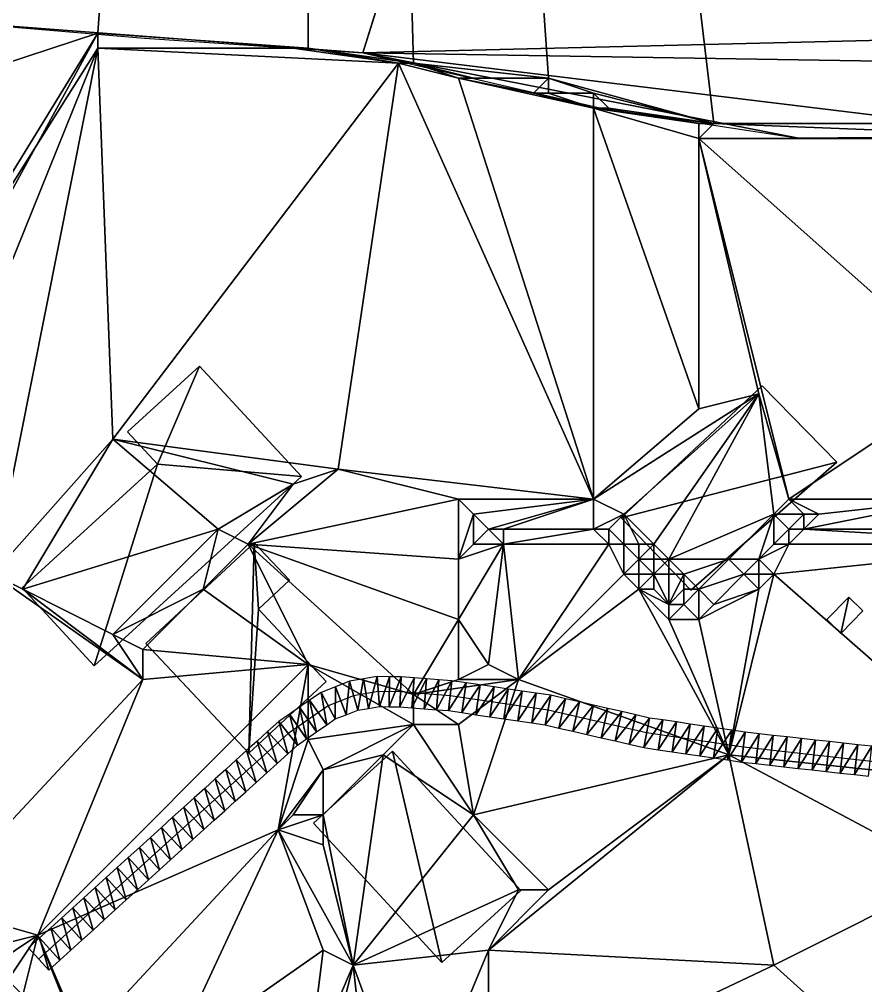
# Model space of a CAD drawing. Header units: metres. Extents: x -1103 to 901, y -902 to 905.
# Drawn here: x 243.5 to 356.2, y -746.7 to -618.2 of the extents above; entities that cross this region are included whole.
import ezdxf

# ---------------------------------------------------------------- set-up
doc = ezdxf.new("R2010")
doc.units = ezdxf.units.M
for name, color, linetype in [('OSM_BUILDING_FOOTPRINTS', 7, 'CONTINUOUS'), ('OSM_BUILDING_ROOFS', 1, 'CONTINUOUS'), ('OSM_BUILDING_WALLS', 8, 'CONTINUOUS'), ('OSM_ROAD_AXES', 2, 'CONTINUOUS'), ('OSM_ROAD_SURFACE', 9, 'CONTINUOUS'), ('OSM_TERRAIN', 3, 'CONTINUOUS'), ('OSM_WATER_OUTLINES', 4, 'CONTINUOUS'), ('OSM_WATER_SURFACE', 5, 'CONTINUOUS')]:
    doc.layers.add(name, color=color, linetype=linetype)

msp = doc.modelspace()

# ---------------------------------------------------------------- linework, layer by layer
at = {"layer": 'OSM_BUILDING_FOOTPRINTS'}
for points in [[(243.92, -693.81, -0.53), (253.49, -704.18, -0.53), (281.12, -679, -0.53), (267.54, -664.3, -0.53), (257.96, -673.04, -0.53), (261.95, -677.36, -0.53), (243.92, -693.81, -0.53)], [(323.68, -684.48, 2.31), (332.94, -694.11, 2.31), (352.38, -677.07, 2.31), (342.44, -666.91, 2.31), (323.68, -684.48, 2.31)], [(274.08, -715.8, 0.13), (284.38, -706.25, 0.13), (275.36, -696.66, 0.13), (279.52, -692.8, 0.13), (274.82, -687.82, 0.13), (260.38, -701.22, 0.13), (274.08, -715.8, 0.13)], [(351.03, -698.03, 6.66), (353.96, -695.05, 6.66), (355.85, -696.88, 6.66), (352.93, -699.87, 6.66), (351.03, -698.03, 6.66)], [(299.81, -743.63, 1.73), (310.31, -734.06, 1.73), (293.21, -715.55, 1.73), (282.71, -725.12, 1.73), (299.81, -743.63, 1.73)]]:
    msp.add_polyline3d(points, close=True, dxfattribs=at)
at = {"layer": 'OSM_BUILDING_ROOFS'}
for points in [[(261.95, -677.36, 9.47), (267.54, -664.3, 9.47), (257.96, -673.04, 9.47)], [(261.95, -677.36, 9.47), (281.12, -679, 9.47), (267.54, -664.3, 9.47)], [(352.38, -677.07, 12.31), (342.44, -666.91, 12.31), (323.68, -684.48, 12.31)], [(261.95, -677.36, 9.47), (243.92, -693.81, 9.47), (253.49, -704.18, 9.47)], [(261.95, -677.36, 9.47), (253.49, -704.18, 9.47), (281.12, -679, 9.47)], [(352.38, -677.07, 12.31), (323.68, -684.48, 12.31), (332.94, -694.11, 12.31)], [(274.82, -687.82, 10.13), (260.38, -701.22, 10.13), (274.08, -715.8, 10.13)], [(275.36, -696.66, 10.13), (274.82, -687.82, 10.13), (274.08, -715.8, 10.13)], [(275.36, -696.66, 10.13), (279.52, -692.8, 10.13), (274.82, -687.82, 10.13)], [(353.96, -695.05, 16.66), (351.03, -698.03, 16.66), (352.93, -699.87, 16.66)], [(353.96, -695.05, 16.66), (352.93, -699.87, 16.66), (355.85, -696.88, 16.66)], [(274.08, -715.8, 10.13), (284.38, -706.25, 10.13), (275.36, -696.66, 10.13)], [(293.21, -715.55, 11.73), (282.71, -725.12, 11.73), (299.81, -743.63, 11.73)], [(293.21, -715.55, 11.73), (299.81, -743.63, 11.73), (310.31, -734.06, 11.73)]]:
    msp.add_3dface(points, dxfattribs=at)
at = {"layer": 'OSM_BUILDING_WALLS'}
for points in [[(267.54, -664.3, -0.53), (257.96, -673.04, -0.53), (257.96, -673.04, 9.47)], [(267.54, -664.3, -0.53), (257.96, -673.04, 9.47), (267.54, -664.3, 9.47)], [(281.12, -679, -0.53), (267.54, -664.3, -0.53), (267.54, -664.3, 9.47)], [(281.12, -679, -0.53), (267.54, -664.3, 9.47), (281.12, -679, 9.47)], [(342.44, -666.91, 2.31), (323.68, -684.48, 2.31), (323.68, -684.48, 12.31)], [(342.44, -666.91, 2.31), (323.68, -684.48, 12.31), (342.44, -666.91, 12.31)], [(352.38, -677.07, 2.31), (342.44, -666.91, 2.31), (342.44, -666.91, 12.31)], [(352.38, -677.07, 2.31), (342.44, -666.91, 12.31), (352.38, -677.07, 12.31)], [(257.96, -673.04, -0.53), (261.95, -677.36, -0.53), (261.95, -677.36, 9.47)], [(257.96, -673.04, -0.53), (261.95, -677.36, 9.47), (257.96, -673.04, 9.47)], [(261.95, -677.36, -0.53), (243.92, -693.81, -0.53), (243.92, -693.81, 9.47)], [(261.95, -677.36, -0.53), (243.92, -693.81, 9.47), (261.95, -677.36, 9.47)], [(332.94, -694.11, 2.31), (352.38, -677.07, 2.31), (352.38, -677.07, 12.31)], [(332.94, -694.11, 2.31), (352.38, -677.07, 12.31), (332.94, -694.11, 12.31)], [(253.49, -704.18, -0.53), (281.12, -679, -0.53), (281.12, -679, 9.47)], [(253.49, -704.18, -0.53), (281.12, -679, 9.47), (253.49, -704.18, 9.47)], [(323.68, -684.48, 2.31), (332.94, -694.11, 2.31), (332.94, -694.11, 12.31)], [(323.68, -684.48, 2.31), (332.94, -694.11, 12.31), (323.68, -684.48, 12.31)], [(274.82, -687.82, 0.13), (260.38, -701.22, 0.13), (260.38, -701.22, 10.13)], [(274.82, -687.82, 0.13), (260.38, -701.22, 10.13), (274.82, -687.82, 10.13)], [(279.52, -692.8, 0.13), (274.82, -687.82, 0.13), (274.82, -687.82, 10.13)], [(279.52, -692.8, 0.13), (274.82, -687.82, 10.13), (279.52, -692.8, 10.13)], [(275.36, -696.66, 0.13), (279.52, -692.8, 0.13), (279.52, -692.8, 10.13)], [(275.36, -696.66, 0.13), (279.52, -692.8, 10.13), (275.36, -696.66, 10.13)], [(243.92, -693.81, -0.53), (253.49, -704.18, -0.53), (253.49, -704.18, 9.47)], [(243.92, -693.81, -0.53), (253.49, -704.18, 9.47), (243.92, -693.81, 9.47)], [(353.96, -695.05, 6.66), (351.03, -698.03, 6.66), (351.03, -698.03, 16.66)], [(353.96, -695.05, 6.66), (351.03, -698.03, 16.66), (353.96, -695.05, 16.66)], [(355.85, -696.88, 6.66), (353.96, -695.05, 6.66), (353.96, -695.05, 16.66)], [(355.85, -696.88, 6.66), (353.96, -695.05, 16.66), (355.85, -696.88, 16.66)], [(284.38, -706.25, 0.13), (275.36, -696.66, 0.13), (275.36, -696.66, 10.13)], [(284.38, -706.25, 0.13), (275.36, -696.66, 10.13), (284.38, -706.25, 10.13)], [(351.03, -698.03, 6.66), (352.93, -699.87, 6.66), (352.93, -699.87, 16.66)], [(351.03, -698.03, 6.66), (352.93, -699.87, 16.66), (351.03, -698.03, 16.66)], [(352.93, -699.87, 6.66), (355.85, -696.88, 6.66), (355.85, -696.88, 16.66)], [(352.93, -699.87, 6.66), (355.85, -696.88, 16.66), (352.93, -699.87, 16.66)], [(260.38, -701.22, 0.13), (274.08, -715.8, 0.13), (274.08, -715.8, 10.13)], [(260.38, -701.22, 0.13), (274.08, -715.8, 10.13), (260.38, -701.22, 10.13)], [(274.08, -715.8, 0.13), (284.38, -706.25, 0.13), (284.38, -706.25, 10.13)], [(274.08, -715.8, 0.13), (284.38, -706.25, 10.13), (274.08, -715.8, 10.13)], [(293.21, -715.55, 1.73), (282.71, -725.12, 1.73), (282.71, -725.12, 11.73)], [(293.21, -715.55, 1.73), (282.71, -725.12, 11.73), (293.21, -715.55, 11.73)], [(310.31, -734.06, 1.73), (293.21, -715.55, 1.73), (293.21, -715.55, 11.73)], [(310.31, -734.06, 1.73), (293.21, -715.55, 11.73), (310.31, -734.06, 11.73)], [(282.71, -725.12, 1.73), (299.81, -743.63, 1.73), (299.81, -743.63, 11.73)], [(282.71, -725.12, 1.73), (299.81, -743.63, 11.73), (282.71, -725.12, 11.73)], [(299.81, -743.63, 1.73), (310.31, -734.06, 1.73), (310.31, -734.06, 11.73)], [(299.81, -743.63, 1.73), (310.31, -734.06, 11.73), (299.81, -743.63, 11.73)]]:
    msp.add_3dface(points, dxfattribs=at)
at = {"layer": 'OSM_ROAD_AXES'}
msp.add_polyline3d([(444.91, -717.43, 11.87), (424.71, -716.44, 11.98), (407.7, -716.69, 11.06), (384.05, -717.61, 9.34), (360.56, -717.29, 8.14), (339.93, -715, 7.19), (327.05, -713.09, 6.22), (313.93, -710.07, 5.22), (300.89, -708.15, 3.78), (294.29, -707.63, 3.11), (291.33, -707.6, 2.89), (288.05, -708.16, 2.67), (284.65, -709.48, 2.51), (279.32, -713.16, 2.39), (266.77, -724.48, 2.18), (246.11, -743.2, 1.73)], dxfattribs=at)
at = {"layer": 'OSM_ROAD_SURFACE'}
for points in [[(291.16, -705.61, 2.98), (289.35, -705.91, 2.82), (290.02, -709.85, 2.86)], [(291.16, -705.61, 2.98), (290.02, -709.85, 2.86), (291.5, -709.59, 2.94)], [(292.83, -705.62, 3.11), (291.16, -705.61, 2.98), (291.5, -709.59, 2.94)], [(292.83, -705.62, 3.11), (291.5, -709.59, 2.94), (292.79, -709.62, 3.03)], [(294.38, -705.63, 3.18), (292.83, -705.62, 3.11), (292.79, -709.62, 3.03)], [(294.38, -705.63, 3.18), (292.79, -709.62, 3.03), (294.2, -709.63, 3.13)], [(296.1, -705.77, 3.24), (294.38, -705.63, 3.18), (294.2, -709.63, 3.13)], [(296.1, -705.77, 3.24), (294.2, -709.63, 3.13), (295.78, -709.76, 3.25)], [(297.75, -705.9, 3.32), (296.1, -705.77, 3.24), (295.78, -709.76, 3.25)], [(285.62, -706.96, 2.56), (283.73, -707.71, 2.47), (285.58, -711.25, 2.65)], [(285.62, -706.96, 2.56), (285.58, -711.25, 2.65), (287.07, -710.69, 2.72)], [(287.5, -706.24, 2.67), (285.62, -706.96, 2.56), (287.07, -710.69, 2.72)], [(287.5, -706.24, 2.67), (287.07, -710.69, 2.72), (288.59, -710.09, 2.79)], [(289.35, -705.91, 2.82), (287.5, -706.24, 2.67), (288.59, -710.09, 2.79)], [(289.35, -705.91, 2.82), (288.59, -710.09, 2.79), (290.02, -709.85, 2.86)], [(297.75, -705.9, 3.32), (295.78, -709.76, 3.25), (297.43, -709.89, 3.36)], [(299.4, -706.03, 3.49), (297.75, -705.9, 3.32), (297.43, -709.89, 3.36)], [(299.4, -706.03, 3.49), (297.43, -709.89, 3.36), (299.08, -710.02, 3.48)], [(301.12, -706.17, 3.66), (299.4, -706.03, 3.49), (299.08, -710.02, 3.48)], [(301.12, -706.17, 3.66), (299.08, -710.02, 3.48), (300.66, -710.14, 3.65)], [(303.04, -706.45, 4.03), (301.12, -706.17, 3.66), (300.66, -710.14, 3.65)], [(303.04, -706.45, 4.03), (300.66, -710.14, 3.65), (302.46, -710.4, 3.84)], [(304.91, -706.72, 4.41), (303.04, -706.45, 4.03), (302.46, -710.4, 3.84)], [(304.91, -706.72, 4.41), (302.46, -710.4, 3.84), (304.33, -710.68, 4.07)], [(306.77, -706.99, 4.6), (304.91, -706.72, 4.41), (304.33, -710.68, 4.07)], [(306.77, -706.99, 4.6), (304.33, -710.68, 4.07), (306.19, -710.95, 4.4)], [(308.63, -707.27, 4.82), (306.77, -706.99, 4.6), (306.19, -710.95, 4.4)], [(283.73, -707.71, 2.47), (282.18, -708.75, 2.41), (284.46, -712.04, 2.6)], [(283.73, -707.71, 2.47), (284.46, -712.04, 2.6), (285.58, -711.25, 2.65)], [(308.63, -707.27, 4.82), (306.19, -710.95, 4.4), (308.05, -711.23, 4.73)], [(310.5, -707.54, 5.05), (308.63, -707.27, 4.82), (308.05, -711.23, 4.73)], [(310.5, -707.54, 5.05), (308.05, -711.23, 4.73), (309.92, -711.5, 4.89)], [(312.36, -707.81, 5.2), (310.5, -707.54, 5.05), (309.92, -711.5, 4.89)], [(312.36, -707.81, 5.2), (309.92, -711.5, 4.89), (311.78, -711.77, 5.04)], [(314.3, -708.1, 5.35), (312.36, -707.81, 5.2), (311.78, -711.77, 5.04)], [(314.3, -708.1, 5.35), (311.78, -711.77, 5.04), (313.56, -712.03, 5.18)], [(316.25, -708.55, 5.5), (314.3, -708.1, 5.35), (313.56, -712.03, 5.18)], [(280.85, -709.68, 2.4), (279.52, -710.6, 2.37), (281.79, -713.89, 2.51)], [(282.18, -708.75, 2.41), (280.85, -709.68, 2.4), (283.12, -712.97, 2.55)], [(280.85, -709.68, 2.4), (281.79, -713.89, 2.51), (283.12, -712.97, 2.55)], [(282.18, -708.75, 2.41), (283.12, -712.97, 2.55), (284.46, -712.04, 2.6)], [(316.25, -708.55, 5.5), (313.56, -712.03, 5.18), (315.36, -712.45, 5.32)], [(318.13, -708.98, 5.64), (316.25, -708.55, 5.5), (315.36, -712.45, 5.32)], [(318.13, -708.98, 5.64), (315.36, -712.45, 5.32), (317.23, -712.88, 5.46)], [(320, -709.41, 5.79), (318.13, -708.98, 5.64), (317.23, -712.88, 5.46)], [(320, -709.41, 5.79), (317.23, -712.88, 5.46), (319.11, -713.31, 5.6)], [(321.88, -709.84, 5.93), (320, -709.41, 5.79), (319.11, -713.31, 5.6)], [(279.52, -710.6, 2.37), (278.08, -711.6, 2.34), (280.57, -714.73, 2.51)], [(279.52, -710.6, 2.37), (280.57, -714.73, 2.51), (281.79, -713.89, 2.51)], [(321.88, -709.84, 5.93), (319.11, -713.31, 5.6), (320.98, -713.74, 5.75)], [(323.75, -710.27, 6.07), (321.88, -709.84, 5.93), (320.98, -713.74, 5.75)], [(323.75, -710.27, 6.07), (320.98, -713.74, 5.75), (322.86, -714.17, 5.89)], [(325.63, -710.71, 6.22), (323.75, -710.27, 6.07), (322.86, -714.17, 5.89)], [(325.63, -710.71, 6.22), (322.86, -714.17, 5.89), (324.73, -714.6, 6.03)], [(327.43, -711.12, 6.36), (325.63, -710.71, 6.22), (324.73, -714.6, 6.03)], [(278.08, -711.6, 2.34), (276.59, -712.93, 2.32), (279.27, -715.9, 2.51)], [(278.08, -711.6, 2.34), (279.27, -715.9, 2.51), (280.57, -714.73, 2.51)], [(327.43, -711.12, 6.36), (324.73, -714.6, 6.03), (326.68, -715.05, 6.18)], [(329.19, -711.38, 6.49), (327.43, -711.12, 6.36), (326.68, -715.05, 6.18)], [(329.19, -711.38, 6.49), (326.68, -715.05, 6.18), (328.6, -715.34, 6.33)], [(331.03, -711.65, 6.64), (329.19, -711.38, 6.49), (328.6, -715.34, 6.33)], [(331.03, -711.65, 6.64), (328.6, -715.34, 6.33), (330.44, -715.61, 6.47)], [(332.87, -711.93, 6.79), (331.03, -711.65, 6.64), (330.44, -715.61, 6.47)], [(332.87, -711.93, 6.79), (330.44, -715.61, 6.47), (332.28, -715.88, 6.62)], [(334.71, -712.2, 6.93), (332.87, -711.93, 6.79), (332.28, -715.88, 6.62)], [(334.71, -712.2, 6.93), (332.28, -715.88, 6.62), (334.12, -716.16, 6.76)], [(336.55, -712.47, 7.08), (334.71, -712.2, 6.93), (334.12, -716.16, 6.76)], [(276.59, -712.93, 2.32), (275.19, -714.19, 2.29), (277.87, -717.16, 2.49)], [(276.59, -712.93, 2.32), (277.87, -717.16, 2.49), (279.27, -715.9, 2.51)], [(336.55, -712.47, 7.08), (334.12, -716.16, 6.76), (335.96, -716.43, 6.91)], [(338.38, -712.75, 7.26), (336.55, -712.47, 7.08), (335.96, -716.43, 6.91)], [(338.38, -712.75, 7.26), (335.96, -716.43, 6.91), (337.8, -716.7, 7.03)], [(340.19, -713.01, 7.36), (338.38, -712.75, 7.26), (337.8, -716.7, 7.03)], [(340.19, -713.01, 7.36), (337.8, -716.7, 7.03), (339.67, -716.98, 7.13)], [(342.03, -713.22, 7.44), (340.19, -713.01, 7.36), (339.67, -716.98, 7.13)], [(342.03, -713.22, 7.44), (339.67, -716.98, 7.13), (341.58, -717.19, 7.23)], [(343.9, -713.43, 7.53), (342.03, -713.22, 7.44), (341.58, -717.19, 7.23)], [(343.9, -713.43, 7.53), (341.58, -717.19, 7.23), (343.46, -717.4, 7.31)], [(345.78, -713.63, 7.62), (343.9, -713.43, 7.53), (343.46, -717.4, 7.31)], [(275.19, -714.19, 2.29), (273.8, -715.45, 2.27), (276.48, -718.42, 2.46)], [(275.19, -714.19, 2.29), (276.48, -718.42, 2.46), (277.87, -717.16, 2.49)], [(345.78, -713.63, 7.62), (343.46, -717.4, 7.31), (345.33, -717.61, 7.4)], [(347.65, -713.84, 7.7), (345.78, -713.63, 7.62), (345.33, -717.61, 7.4)], [(347.65, -713.84, 7.7), (345.33, -717.61, 7.4), (347.21, -717.82, 7.49)], [(349.53, -714.05, 7.79), (347.65, -713.84, 7.7), (347.21, -717.82, 7.49)], [(349.53, -714.05, 7.79), (347.21, -717.82, 7.49), (349.08, -718.03, 7.57)], [(351.4, -714.26, 7.88), (349.53, -714.05, 7.79), (349.08, -718.03, 7.57)], [(351.4, -714.26, 7.88), (349.08, -718.03, 7.57), (350.96, -718.24, 7.66)], [(353.28, -714.47, 7.96), (351.4, -714.26, 7.88), (350.96, -718.24, 7.66)], [(353.28, -714.47, 7.96), (350.96, -718.24, 7.66), (352.83, -718.44, 7.75)], [(355.15, -714.67, 8.05), (353.28, -714.47, 7.96), (352.83, -718.44, 7.75)], [(355.15, -714.67, 8.05), (352.83, -718.44, 7.75), (354.71, -718.65, 7.83)], [(357.03, -714.88, 8.13), (355.15, -714.67, 8.05), (354.71, -718.65, 7.83)], [(273.8, -715.45, 2.27), (272.4, -716.7, 2.25), (275.08, -719.68, 2.44)], [(273.8, -715.45, 2.27), (275.08, -719.68, 2.44), (276.48, -718.42, 2.46)], [(357.03, -714.88, 8.13), (354.71, -718.65, 7.83), (356.59, -718.86, 7.92)], [(272.4, -716.7, 2.25), (271.01, -717.96, 2.22), (273.69, -720.93, 2.42)], [(272.4, -716.7, 2.25), (273.69, -720.93, 2.42), (275.08, -719.68, 2.44)], [(271.01, -717.96, 2.22), (269.61, -719.22, 2.2), (272.29, -722.19, 2.39)], [(271.01, -717.96, 2.22), (272.29, -722.19, 2.39), (273.69, -720.93, 2.42)], [(269.61, -719.22, 2.2), (268.22, -720.48, 2.18), (270.9, -723.45, 2.37)], [(269.61, -719.22, 2.2), (270.9, -723.45, 2.37), (272.29, -722.19, 2.39)], [(268.22, -720.48, 2.18), (266.82, -721.73, 2.15), (269.5, -724.7, 2.35)], [(268.22, -720.48, 2.18), (269.5, -724.7, 2.35), (270.9, -723.45, 2.37)], [(266.82, -721.73, 2.15), (265.43, -722.99, 2.13), (268.11, -725.96, 2.32)], [(266.82, -721.73, 2.15), (268.11, -725.96, 2.32), (269.5, -724.7, 2.35)], [(265.43, -722.99, 2.13), (263.95, -724.33, 2.1), (266.63, -727.29, 2.3)], [(265.43, -722.99, 2.13), (266.63, -727.29, 2.3), (268.11, -725.96, 2.32)], [(263.95, -724.33, 2.1), (262.47, -725.67, 2.08), (265.16, -728.63, 2.27)], [(263.95, -724.33, 2.1), (265.16, -728.63, 2.27), (266.63, -727.29, 2.3)], [(262.47, -725.67, 2.08), (261, -727, 2.06), (263.68, -729.97, 2.25)], [(262.47, -725.67, 2.08), (263.68, -729.97, 2.25), (265.16, -728.63, 2.27)], [(261, -727, 2.06), (259.52, -728.34, 2.03), (262.21, -731.31, 2.23)], [(261, -727, 2.06), (262.21, -731.31, 2.23), (263.68, -729.97, 2.25)], [(259.52, -728.34, 2.03), (258.05, -729.68, 2.01), (260.73, -732.64, 2.2)], [(259.52, -728.34, 2.03), (260.73, -732.64, 2.2), (262.21, -731.31, 2.23)], [(258.05, -729.68, 2.01), (256.57, -731.02, 1.98), (259.26, -733.98, 2.18)], [(258.05, -729.68, 2.01), (259.26, -733.98, 2.18), (260.73, -732.64, 2.2)], [(256.57, -731.02, 1.98), (255.09, -732.36, 1.96), (257.78, -735.32, 2.14)], [(256.57, -731.02, 1.98), (257.78, -735.32, 2.14), (259.26, -733.98, 2.18)], [(255.09, -732.36, 1.96), (253.62, -733.69, 1.93), (256.31, -736.66, 2.1)], [(255.09, -732.36, 1.96), (256.31, -736.66, 2.1), (257.78, -735.32, 2.14)], [(253.62, -733.69, 1.93), (252.14, -735.03, 1.91), (254.83, -737.99, 2.05)], [(253.62, -733.69, 1.93), (254.83, -737.99, 2.05), (256.31, -736.66, 2.1)], [(252.14, -735.03, 1.91), (250.67, -736.37, 1.89), (253.35, -739.33, 2.01)], [(252.14, -735.03, 1.91), (253.35, -739.33, 2.01), (254.83, -737.99, 2.05)], [(250.67, -736.37, 1.89), (249.19, -737.7, 1.86), (251.88, -740.67, 1.97)], [(250.67, -736.37, 1.89), (251.88, -740.67, 1.97), (253.35, -739.33, 2.01)], [(249.19, -737.7, 1.86), (247.72, -739.04, 1.84), (250.4, -742, 1.92)], [(249.19, -737.7, 1.86), (250.4, -742, 1.92), (251.88, -740.67, 1.97)], [(247.72, -739.04, 1.84), (246.24, -740.38, 1.8), (248.93, -743.34, 1.88)], [(247.72, -739.04, 1.84), (248.93, -743.34, 1.88), (250.4, -742, 1.92)], [(246.24, -740.38, 1.8), (244.76, -741.72, 1.74), (247.45, -744.68, 1.82)], [(246.24, -740.38, 1.8), (247.45, -744.68, 1.82), (248.93, -743.34, 1.88)]]:
    msp.add_3dface(points, dxfattribs=at)
at = {"layer": 'OSM_TERRAIN'}
for points in [[(-612, -628), (284, -194), (-618, -594)], [(-604, -696), (284, -194), (-612, -628)], [(-604, -696), (-594, -778), (284, -194)], [(-594, -778), (-580, -894), (284, -194)], [(-580, -894), (254, -620), (284, -194)], [(282, -622), (284, -194), (254, -620)], [(282, -622), (296, -624), (284, -194)], [(384, -632), (386, -630), (284, -194)], [(386, -630), (398, -626), (284, -194)], [(404, -624), (410, -622), (284, -194)], [(384, -632), (284, -194), (336, -632)], [(398, -626), (404, -624), (284, -194)], [(410, -622), (424, -620), (284, -194)], [(424, -620), (434, -620), (284, -194)], [(314, -626), (336, -632), (284, -194)], [(296, -624), (314, -626), (284, -194)], [(434, -620), (454, -620), (284, -194)], [(720, -334), (284, -194), (454, -620)], [(-580, -894), (208, -704), (254, -620)], [(208, -704), (206, -698, 0.35), (254, -620)], [(254, -622, 0.57), (254, -620), (206, -698, 0.35)], [(254, -622, 0.57), (282, -622), (254, -620)], [(216, -716, 0.66), (254, -622, 0.57), (206, -698, 0.35)], [(240, -692, 1.04), (254, -622, 0.57), (216, -716, 0.66)], [(256, -674, 1.38), (254, -622, 0.57), (240, -692, 1.04)], [(256, -674, 1.38), (294, -624, 1.49), (254, -622, 0.57)], [(294, -624, 1.49), (280, -622, 1.13), (254, -622, 0.57)], [(254, -622, 0.57), (280, -622, 1.13), (282, -622)], [(280, -622, 1.13), (294, -624, 1.49), (282, -622)], [(294, -624, 1.49), (296, -624), (282, -622)], [(256, -674, 1.38), (286, -678, 2.28), (294, -624, 1.49)], [(286, -678, 2.28), (320, -682, 3.52), (294, -624, 1.49)], [(294, -624, 1.49), (320, -682, 3.52), (302, -626, 1.73)], [(294, -624, 1.49), (302, -626, 1.73), (296, -624)], [(302, -626, 1.73), (304, -626), (296, -624)], [(314, -626), (296, -624), (304, -626)], [(302, -626, 1.73), (320, -682, 3.52), (320, -630, 2.26)], [(302, -626, 1.73), (320, -630, 2.26), (312, -628, 2.02)], [(302, -626, 1.73), (312, -628, 2.02), (314, -626)], [(302, -626, 1.73), (314, -626), (304, -626)], [(312, -628, 2.02), (314, -628), (314, -626)], [(314, -628), (320, -628), (314, -626)], [(320, -628), (336, -632), (314, -626)], [(312, -628, 2.02), (320, -630, 2.26), (314, -628)], [(320, -630, 2.26), (320, -628), (314, -628)], [(320, -630, 2.26), (322, -630), (320, -628)], [(322, -630), (336, -632), (320, -628)], [(334, -670, 3.77), (320, -630, 2.26), (320, -682, 3.52)], [(334, -670, 3.77), (334, -634, 2.71), (320, -630, 2.26)], [(320, -630, 2.26), (334, -634, 2.71), (334, -632, 2.65)], [(320, -630, 2.26), (336, -632), (322, -630)], [(320, -630, 2.26), (334, -632, 2.65), (336, -632)], [(334, -634, 2.71), (336, -632), (334, -632, 2.65)], [(334, -634, 2.71), (386, -634, 3.66), (336, -632)], [(386, -634, 3.66), (384, -632), (336, -632)], [(334, -670, 3.77), (342, -668, 4.41), (334, -634, 2.71)], [(342, -668, 4.41), (346, -682, 4.41), (334, -634, 2.71)], [(346, -682, 4.41), (370, -666, 4.58), (334, -634, 2.71)], [(370, -666, 4.58), (386, -634, 3.66), (334, -634, 2.71)], [(368, -682, 5.08), (370, -666, 4.58), (346, -682, 4.41)], [(324, -684, 4.43), (342, -668, 4.41), (320, -682, 3.52)], [(320, -682, 3.52), (342, -668, 4.41), (334, -670, 3.77)], [(328, -688, 4.41), (342, -668, 4.41), (324, -684, 4.43)], [(328, -688, 4.41), (330, -690, 4.41), (342, -668, 4.41)], [(330, -690, 4.41), (344, -684, 4.41), (342, -668, 4.41)], [(344, -684, 4.41), (346, -682, 4.41), (342, -668, 4.41)], [(240, -692, 1.04), (244, -694, 1.5), (256, -674, 1.38)], [(244, -694, 1.5), (270, -686, 1.5), (256, -674, 1.38)], [(270, -686, 1.5), (280, -680, 1.5), (256, -674, 1.38)], [(280, -680, 1.5), (286, -678, 2.28), (256, -674, 1.38)], [(274, -688, 2.19), (286, -678, 2.28), (280, -680, 1.5)], [(274, -688, 2.19), (302, -682, 2.9), (286, -678, 2.28)], [(286, -678, 2.28), (302, -682, 2.9), (320, -682, 3.52)], [(270, -686, 1.5), (274, -688, 2.19), (280, -680, 1.5)], [(274, -688, 2.19), (302, -690, 3.05), (302, -682, 2.9)], [(302, -690, 3.05), (304, -684, 3.46), (302, -682, 2.9)], [(304, -684, 3.46), (320, -682, 3.52), (302, -682, 2.9)], [(306, -686, 5.03), (320, -682, 3.52), (304, -684, 3.46)], [(306, -686, 5.03), (308, -686, 5.55), (320, -682, 3.52)], [(308, -686, 5.55), (320, -686, 6.14), (320, -682, 3.52)], [(320, -686, 6.14), (324, -684, 4.43), (320, -682, 3.52)], [(344, -684, 4.41), (348, -684, 5.48), (346, -682, 4.41)], [(348, -684, 5.48), (350, -684, 6.13), (346, -682, 4.41)], [(350, -684, 6.13), (368, -682, 5.08), (346, -682, 4.41)], [(348, -686, 8.01), (368, -682, 5.08), (350, -684, 6.13)], [(348, -686, 8.01), (380, -686, 8.35), (368, -682, 5.08)], [(304, -688, 4.16), (304, -684, 3.46), (302, -690, 3.05)], [(304, -688, 4.16), (306, -686, 5.03), (304, -684, 3.46)], [(322, -686, 5.46), (324, -684, 4.43), (320, -686, 6.14)], [(324, -688, 5.78), (324, -684, 4.43), (322, -686, 5.46)], [(324, -688, 5.78), (326, -688, 4.91), (324, -684, 4.43)], [(326, -688, 4.91), (328, -688, 4.41), (324, -684, 4.43)], [(338, -690, 4.64), (344, -684, 4.41), (330, -690, 4.41)], [(338, -690, 4.64), (342, -690, 7.39), (344, -684, 4.41)], [(342, -690, 7.39), (344, -688, 7.37), (344, -684, 4.41)], [(344, -688, 7.37), (346, -686, 6.76), (344, -684, 4.41)], [(346, -686, 6.76), (348, -684, 5.48), (344, -684, 4.41)], [(346, -686, 6.76), (348, -686, 8.01), (348, -684, 5.48)], [(348, -686, 8.01), (350, -684, 6.13), (348, -684, 5.48)], [(256, -700, 1.5), (270, -686, 1.5), (244, -694, 1.5)], [(256, -700, 1.5), (268, -694, 2.23), (270, -686, 1.5)], [(268, -694, 2.23), (274, -688, 2.19), (270, -686, 1.5)], [(304, -688, 4.16), (308, -688, 5.99), (306, -686, 5.03)], [(308, -688, 5.99), (308, -686, 5.55), (306, -686, 5.03)], [(308, -688, 5.99), (322, -688, 6.54), (320, -686, 6.14)], [(308, -688, 5.99), (320, -686, 6.14), (308, -686, 5.55)], [(322, -688, 6.54), (322, -686, 5.46), (320, -686, 6.14)], [(322, -688, 6.54), (324, -688, 5.78), (322, -686, 5.46)], [(344, -688, 7.37), (346, -688, 8.87), (346, -686, 6.76)], [(346, -688, 8.87), (348, -686, 8.01), (346, -686, 6.76)], [(346, -688, 8.87), (382, -688, 9.13), (348, -686, 8.01)], [(382, -688, 9.13), (380, -686, 8.35), (348, -686, 8.01)], [(282, -704, 2.24), (274, -688, 2.19), (268, -694, 2.23)], [(282, -704, 2.24), (296, -708, 3.23), (274, -688, 2.19)], [(296, -708, 3.23), (302, -698, 3.2), (274, -688, 2.19)], [(274, -688, 2.19), (302, -698, 3.2), (302, -690, 3.05)], [(306, -704, 4.73), (308, -688, 5.99), (302, -698, 3.2)], [(302, -698, 3.2), (308, -688, 5.99), (302, -690, 3.05)], [(302, -690, 3.05), (308, -688, 5.99), (304, -688, 4.16)], [(306, -704, 4.73), (310, -706, 5), (308, -688, 5.99)], [(310, -706, 5), (322, -688, 6.54), (308, -688, 5.99)], [(310, -706, 5), (324, -692, 6.67), (322, -688, 6.54)], [(324, -692, 6.67), (324, -688, 5.78), (322, -688, 6.54)], [(324, -692, 6.67), (326, -690, 5.76), (324, -688, 5.78)], [(326, -690, 5.76), (326, -688, 4.91), (324, -688, 5.78)], [(326, -690, 5.76), (328, -690, 4.9), (328, -688, 4.41)], [(326, -690, 5.76), (328, -688, 4.41), (326, -688, 4.91)], [(328, -690, 4.9), (330, -690, 4.41), (328, -688, 4.41)], [(344, -692, 8.6), (346, -688, 8.87), (342, -690, 7.39)], [(342, -690, 7.39), (346, -688, 8.87), (344, -688, 7.37)], [(344, -692, 8.6), (376, -720, 8.8), (382, -688, 9.13)], [(344, -692, 8.6), (382, -688, 9.13), (346, -688, 8.87)], [(324, -692, 6.67), (326, -692, 6.54), (326, -690, 5.76)], [(326, -692, 6.54), (328, -692, 5.79), (326, -690, 5.76)], [(328, -692, 5.79), (328, -690, 4.9), (326, -690, 5.76)], [(328, -692, 5.79), (330, -692, 4.88), (330, -690, 4.41)], [(328, -692, 5.79), (330, -690, 4.41), (328, -690, 4.9)], [(330, -692, 4.88), (332, -692, 4.41), (330, -690, 4.41)], [(332, -692, 4.41), (338, -690, 4.64), (330, -690, 4.41)], [(334, -694, 4.89), (338, -690, 4.64), (332, -692, 4.41)], [(334, -694, 4.89), (340, -692, 7.38), (338, -690, 4.64)], [(340, -692, 7.38), (342, -690, 7.39), (338, -690, 4.64)], [(340, -692, 7.38), (342, -692, 8.45), (342, -690, 7.39)], [(342, -692, 8.45), (344, -692, 8.6), (342, -690, 7.39)], [(232, -736, 1.2), (260, -706, 1.86), (240, -692, 1.04)], [(240, -692, 1.04), (260, -706, 1.86), (244, -694, 1.5)], [(310, -706, 5), (326, -694, 6.71), (324, -692, 6.67)], [(326, -694, 6.71), (326, -692, 6.54), (324, -692, 6.67)], [(326, -694, 6.71), (328, -694, 6.6), (328, -692, 5.79)], [(326, -694, 6.71), (328, -692, 5.79), (326, -692, 6.54)], [(328, -694, 6.6), (330, -696, 6.66), (328, -692, 5.79)], [(330, -696, 6.66), (330, -692, 4.88), (328, -692, 5.79)], [(330, -696, 6.66), (332, -694, 4.85), (332, -692, 4.41)], [(330, -696, 6.66), (332, -692, 4.41), (330, -692, 4.88)], [(332, -694, 4.85), (334, -694, 4.89), (332, -692, 4.41)], [(336, -696, 7.2), (340, -692, 7.38), (334, -694, 4.89)], [(336, -696, 7.2), (342, -694, 8.35), (340, -692, 7.38)], [(376, -720, 8.8), (344, -692, 8.6), (338, -716, 7.04)], [(338, -716, 7.04), (344, -692, 8.6), (342, -694, 8.35)], [(342, -694, 8.35), (342, -692, 8.45), (340, -692, 7.38)], [(342, -694, 8.35), (344, -692, 8.6), (342, -692, 8.45)], [(260, -706, 1.86), (256, -700, 1.5), (244, -694, 1.5)], [(260, -702, 2.13), (268, -694, 2.23), (256, -700, 1.5)], [(260, -702, 2.13), (282, -704, 2.24), (268, -694, 2.23)], [(310, -706, 5), (338, -716, 7.04), (326, -694, 6.71)], [(338, -716, 7.04), (330, -698, 6.92), (326, -694, 6.71)], [(330, -698, 6.92), (330, -696, 6.66), (326, -694, 6.71)], [(326, -694, 6.71), (330, -696, 6.66), (328, -694, 6.6)], [(332, -696, 5.9), (332, -694, 4.85), (330, -696, 6.66)], [(334, -698, 7.34), (334, -694, 4.89), (332, -696, 5.9)], [(332, -696, 5.9), (334, -694, 4.89), (332, -694, 4.85)], [(338, -716, 7.04), (342, -694, 8.35), (334, -698, 7.34)], [(334, -698, 7.34), (336, -696, 7.2), (334, -694, 4.89)], [(334, -698, 7.34), (342, -694, 8.35), (336, -696, 7.2)], [(330, -698, 6.92), (332, -696, 5.9), (330, -696, 6.66)], [(330, -698, 6.92), (334, -698, 7.34), (332, -696, 5.9)], [(296, -708, 3.23), (302, -706, 3.69), (302, -698, 3.2)], [(302, -706, 3.69), (306, -704, 4.73), (302, -698, 3.2)], [(338, -716, 7.04), (334, -698, 7.34), (330, -698, 6.92)], [(260, -706, 1.86), (260, -702, 2.13), (256, -700, 1.5)], [(260, -706, 1.86), (282, -704, 2.24), (260, -702, 2.13)], [(246, -740, 1.74), (278, -726, 2.69), (282, -704, 2.24)], [(246, -740, 1.74), (282, -704, 2.24), (260, -706, 1.86)], [(278, -726, 2.69), (282, -714, 2.46), (282, -704, 2.24)], [(282, -714, 2.46), (296, -712, 3.19), (282, -704, 2.24)], [(282, -704, 2.24), (296, -712, 3.19), (296, -708, 3.23)], [(302, -706, 3.69), (310, -706, 5), (306, -704, 4.73)], [(246, -740, 1.74), (260, -706, 1.86), (232, -736, 1.2)], [(296, -708, 3.23), (302, -712, 3.62), (310, -706, 5)], [(296, -708, 3.23), (310, -706, 5), (302, -706, 3.69)], [(304, -724, 4), (310, -706, 5), (302, -712, 3.62)], [(338, -716, 7.04), (310, -706, 5), (304, -724, 4)], [(296, -712, 3.19), (302, -712, 3.62), (296, -708, 3.23)], [(284, -718, 2.82), (296, -712, 3.19), (282, -714, 2.46)], [(292, -716, 3.85), (296, -712, 3.19), (284, -718, 2.82)], [(292, -716, 3.85), (304, -724, 4), (296, -712, 3.19)], [(296, -712, 3.19), (304, -724, 4), (302, -712, 3.62)], [(278, -726, 2.69), (284, -718, 2.82), (282, -714, 2.46)], [(284, -724, 3.95), (288, -744, 3.88), (292, -716, 3.85)], [(284, -724, 3.95), (292, -716, 3.85), (284, -718, 2.82)], [(288, -744, 3.88), (304, -724, 4), (292, -716, 3.85)], [(314, -734, 4.6), (338, -716, 7.04), (304, -724, 4)], [(306, -742, 4), (344, -744, 5.12), (338, -716, 7.04)], [(306, -742, 4), (338, -716, 7.04), (314, -734, 4.6)], [(344, -744, 5.12), (368, -732, 7.96), (338, -716, 7.04)], [(368, -732, 7.96), (376, -720, 8.8), (338, -716, 7.04)], [(280, -724, 3.07), (284, -718, 2.82), (278, -726, 2.69)], [(280, -724, 3.07), (284, -724, 3.95), (284, -718, 2.82)], [(284, -728, 3.74), (284, -724, 3.95), (278, -726, 2.69)], [(278, -726, 2.69), (284, -724, 3.95), (280, -724, 3.07)], [(284, -728, 3.74), (288, -744, 3.88), (284, -724, 3.95)], [(288, -744, 3.88), (310, -734, 3.95), (304, -724, 4)], [(310, -734, 3.95), (314, -734, 4.6), (304, -724, 4)], [(252, -754, 1.93), (278, -726, 2.69), (246, -740, 1.74)], [(252, -754, 1.93), (264, -756, 2.38), (278, -726, 2.69)], [(264, -756, 2.38), (284, -742, 3.2), (278, -726, 2.69)], [(284, -742, 3.2), (288, -744, 3.88), (278, -726, 2.69)], [(288, -744, 3.88), (284, -728, 3.74), (278, -726, 2.69)], [(344, -744, 5.12), (364, -762, 6.19), (368, -732, 7.96)], [(306, -742, 4), (310, -734, 3.95), (288, -744, 3.88)], [(306, -742, 4), (314, -734, 4.6), (310, -734, 3.95)], [(246, -740, 1.74), (232, -736, 1.2), (238, -742, 1.41)], [(240, -744, 1.48), (246, -740, 1.74), (238, -742, 1.41)], [(242, -746, 1.56), (246, -740, 1.74), (240, -744, 1.48)], [(244, -748, 1.63), (246, -740, 1.74), (242, -746, 1.56)], [(244, -748, 1.63), (250, -750, 1.84), (246, -740, 1.74)], [(246, -740, 1.74), (250, -750, 1.84), (252, -754, 1.93)], [(282, -758, 3.1), (284, -742, 3.2), (264, -756, 2.38)], [(282, -758, 3.1), (288, -744, 3.88), (284, -742, 3.2)], [(288, -744, 3.88), (296, -766, 2.73), (306, -742, 4)], [(296, -766, 2.73), (306, -762, 3.07), (306, -742, 4)], [(306, -762, 3.07), (344, -744, 5.12), (306, -742, 4)], [(282, -758, 3.1), (284, -760, 3.13), (288, -744, 3.88)], [(284, -760, 3.13), (290, -762, 2.88), (288, -744, 3.88)], [(290, -762, 2.88), (296, -766, 2.73), (288, -744, 3.88)], [(306, -762, 3.07), (364, -762, 6.19), (344, -744, 5.12)], [(242, -748), (244, -748, 1.63), (242, -746, 1.56)]]:
    msp.add_3dface(points, dxfattribs=at)
at = {"layer": 'OSM_WATER_OUTLINES'}
msp.add_polyline3d([(232.34, -618.32, 1), (260.2, -620.68, 1), (289.25, -622.6, 1), (320.83, -629.95, 1), (347.07, -633.94, 1), (379.98, -633.64, 1), (408, -624.51, 1), (440.61, -618.92, 1), (480.79, -622.3, 1)], dxfattribs=at)
at = {"layer": 'OSM_WATER_SURFACE'}
for points in [[(476.48, -23.24, 1), (-626.57, -520.15, 1), (-605.85, -699.14, 1)], [(476.48, -23.24, 1), (-605.85, -699.14, 1), (-601.5, -736.6, 1)], [(476.48, -23.24, 1), (-601.5, -736.6, 1), (-581.53, -893.84, 1)], [(476.48, -23.24, 1), (-581.53, -893.84, 1), (-573.74, -900, 1)], [(476.48, -23.24, 1), (-573.74, -900, 1), (232.34, -618.32, 1)], [(476.48, -23.24, 1), (232.34, -618.32, 1), (289.25, -622.6, 1)], [(475.85, -29.94, 1), (476.48, -23.24, 1), (289.25, -622.6, 1)], [(475.85, -29.94, 1), (289.25, -622.6, 1), (440.61, -618.92, 1)], [(232.34, -618.32, 1), (260.2, -620.68, 1), (289.25, -622.6, 1)], [(289.25, -622.6, 1), (408, -624.51, 1), (440.61, -618.92, 1)], [(289.25, -622.6, 1), (320.83, -629.95, 1), (347.07, -633.94, 1)], [(289.25, -622.6, 1), (347.07, -633.94, 1), (379.98, -633.64, 1)], [(289.25, -622.6, 1), (379.98, -633.64, 1), (408, -624.51, 1)]]:
    msp.add_3dface(points, dxfattribs=at)

doc.saveas('drawing.dxf')
